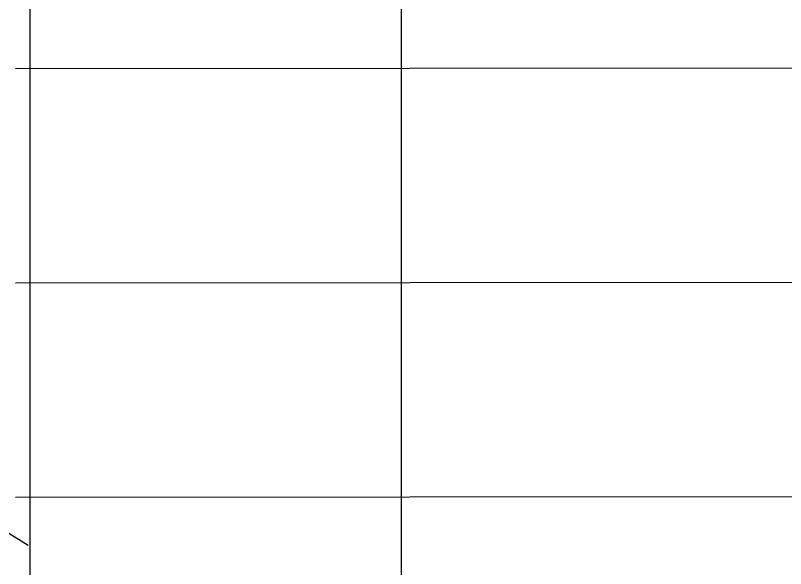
# Model space of a CAD drawing. Header units: centimetres. Extents: x -1797 to 2001, y -8788 to 1856.
# Drawn here: x -949.2 to -841.3, y -5406.3 to -5328.8 of the extents above; entities that cross this region are included whole.
import ezdxf

# ---------------------------------------------------------------- set-up
doc = ezdxf.new("R2010")
doc.units = ezdxf.units.CM
doc.header["$LTSCALE"] = 100
doc.header["$MEASUREMENT"] = 0
doc.linetypes.add('HIDDEN', pattern=[0.375, 0.25, -0.125])
for name, color, linetype in [('HIDDEN -03', 8, 'HIDDEN'), ('ID_Flooring_02', 127, 'Continuous'), ('WALL-04', 1, 'Continuous')]:
    doc.layers.add(name, color=color, linetype=linetype)
doc.styles.add('ISO', font='isocp2.shx', dxfattribs={"width": 0.8})
doc.dimstyles.new('DIM DET', dxfattribs={"dimtxt": 0.05, "dimasz": 0.025, "dimexe": 0.025, "dimexo": 0.025, "dimgap": 0.025, "dimtad": 1, "dimzin": 0, "dimdsep": 46, "dimtxsty": 'ISO', "dimblk": 'ARCHTICK', "dimcen": 0.1, "dimdle": 0.025, "dimclrd": 15, "dimclre": 15, "dimclrt": 2, "dimadec": 0, "dimazin": 0, "dimtfac": 1, "dimtmove": 2, "dimatfit": 0, "dimldrblk": 'ARCHTICK', "dimfxl": 0.17, "dimtzin": 1, "dimarcsym": 0})

# ---------------------------------------------------------------- blocks, each defined once
blk = doc.blocks.new('_ARCHTICK')
at = {"color": 0, "linetype": 'ByBlock', "const_width": 0.15}
blk.add_lwpolyline([(-0.5, -0.5), (0.5, 0.5)], dxfattribs=at)

msp = doc.modelspace()

# ---------------------------------------------------------------- linework, layer by layer
at = {"layer": 'ID_Flooring_02'}
for p, q in [((-895.15, -5236.26), (-895.15, -5546.26)), ((-949.21, -5336.26, 0), (-713.15, -5336.06)), ((-949.21, -5366.26, 0), (-713.15, -5366.06)), ((-949.21, -5396.26, 0), (-713.15, -5396.06))]:
    msp.add_line(p, q, dxfattribs=at)
at = {"layer": 'WALL-04'}
msp.add_line((-947.21, -5234.06, 0), (-947.21, -5546.06, 0), dxfattribs=at)

# ---------------------------------------------------------------- leaders
at = {"layer": 'HIDDEN -03'}
for points in [[(-819.48, -5481.32, 0), (-1004.84, -5367.88, 0), (-1098.6, -5367.88, 0)], [(-851.72, -5473.36, 0), (-1011.18, -5387.72, 0), (-1098.6, -5387.72, 0)]]:
    msp.add_leader(points, dimstyle='DIM DET', override={"dimasz": 0.04, "dimtad": 0, "dimclrd": 251, "dimldrblk": 'Dot', "dimfxl": 0.1}, dxfattribs=at)

doc.saveas('drawing.dxf')
